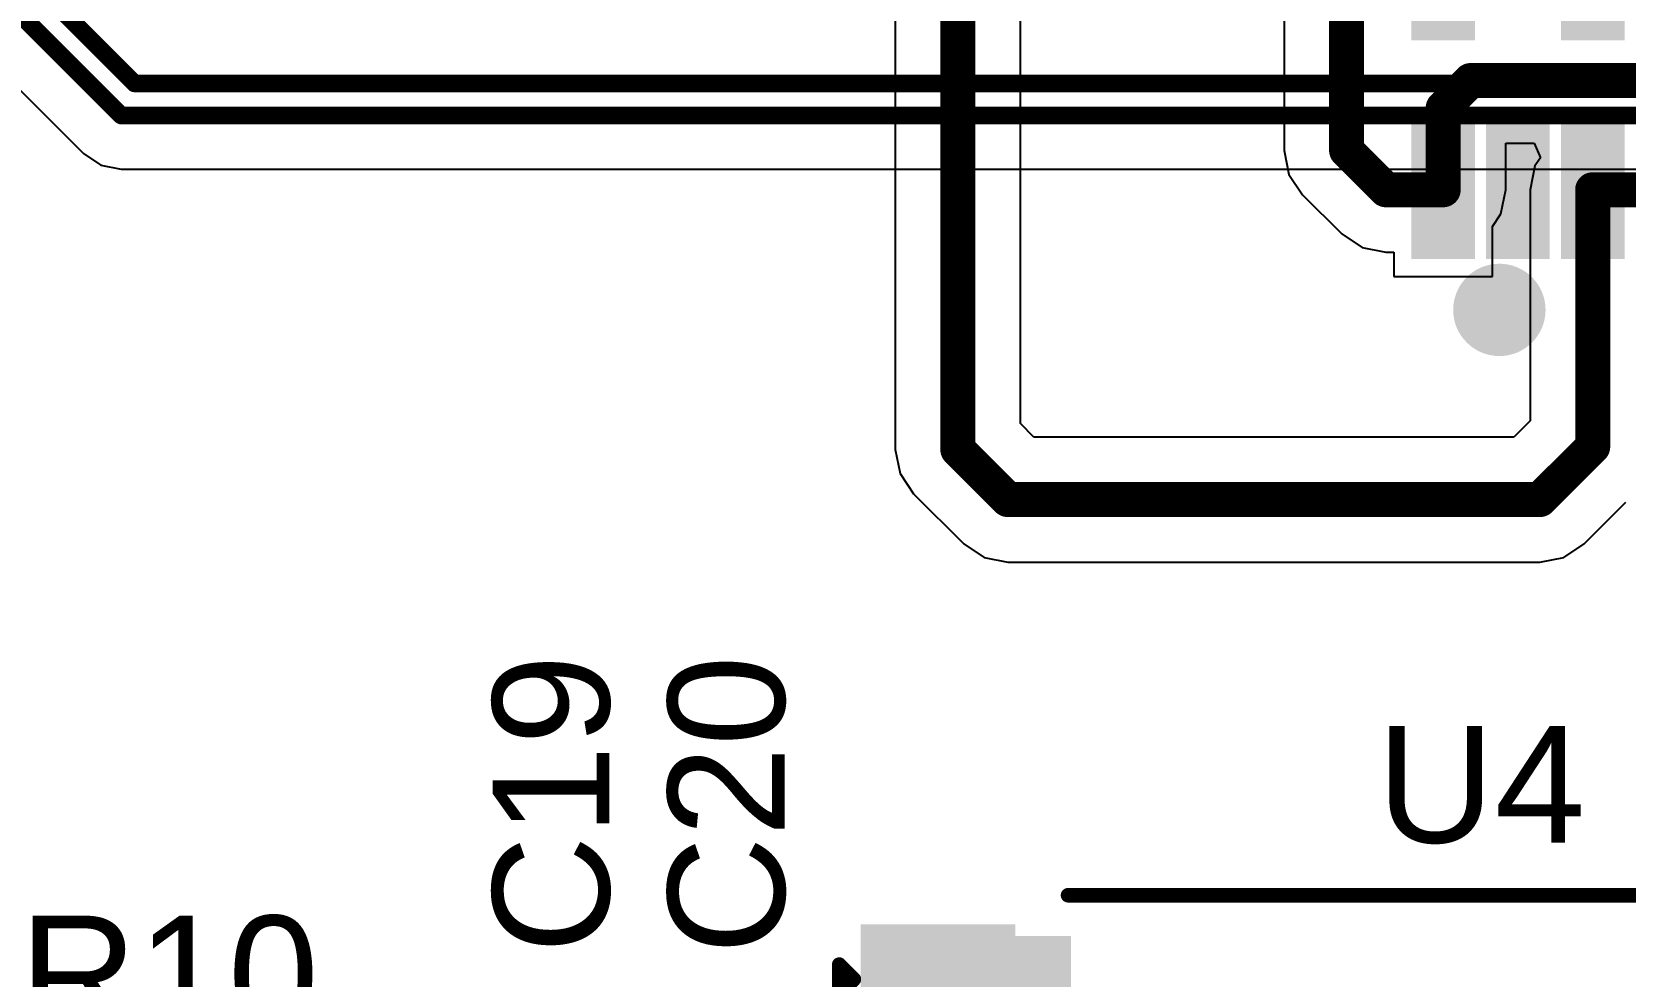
# Model space of a CAD drawing. Header units: millimetres. Extents: x 0 to 172, y 0 to 138.
# Drawn here: x 127.36 to 141.22, y 44.48 to 52.7 of the extents above; entities that cross this region are included whole.
import ezdxf

# ---------------------------------------------------------------- set-up
doc = ezdxf.new("R2010")
doc.units = ezdxf.units.MM
for name, color, linetype in [('BottomLayer', 5, 'Continuous'), ('BottomPaste', 16, 'Continuous'), ('BottomSolder', 6, 'Continuous'), ('TopLayer', 1, 'Continuous'), ('TopOverlay', 2, 'Continuous'), ('TopPaste', 8, 'Continuous'), ('TopSolder', 216, 'Continuous'), ('ViaHoleLayer', 16, 'Continuous')]:
    doc.layers.add(name, color=color, linetype=linetype)
doc.styles.add('Arial', font='', dxfattribs={"height": 0.2})
doc.styles.get('Arial').set_extended_font_data('Arial')

# ---------------------------------------------------------------- blocks, each defined once
blk = doc.blocks.new('20_SOIC_30')
at = {"layer": 'TopLayer'}
for points in [[(-5.334, 6.095999999999999), (-4.191, 6.095999999999999), (-4.191, 5.334), (-5.334, 5.334)], [(4.191, 6.095999999999999), (5.334, 6.095999999999999), (5.334, 5.334), (4.191, 5.334)], [(-5.334, 4.826), (-4.191, 4.826), (-4.191, 4.064), (-5.334, 4.064)], [(4.191, 4.826), (5.334, 4.826), (5.334, 4.064), (4.191, 4.064)], [(-5.334, 3.556), (-4.191, 3.556), (-4.191, 2.794), (-5.334, 2.794)], [(4.191, 3.556), (5.334, 3.556), (5.334, 2.794), (4.191, 2.794)], [(-5.334, 2.286), (-4.191, 2.286), (-4.191, 1.524), (-5.334, 1.524)], [(4.191, 2.286), (5.334, 2.286), (5.334, 1.524), (4.191, 1.524)], [(-5.334, 1.016), (-4.191, 1.016), (-4.191, 0.254), (-5.334, 0.254)], [(4.191, 1.016), (5.334, 1.016), (5.334, 0.254), (4.191, 0.254)], [(-5.334, -0.254), (-4.191, -0.254), (-4.191, -1.016), (-5.334, -1.016)], [(4.191, -0.254), (5.334, -0.254), (5.334, -1.016), (4.191, -1.016)], [(-5.334, -1.524), (-4.191, -1.524), (-4.191, -2.286), (-5.334, -2.286)], [(4.191, -1.524), (5.334, -1.524), (5.334, -2.286), (4.191, -2.286)], [(-5.334, -2.794), (-4.191, -2.794), (-4.191, -3.556), (-5.334, -3.556)], [(4.191, -2.794), (5.334, -2.794), (5.334, -3.556), (4.191, -3.556)], [(-5.334, -4.064), (-4.191, -4.064), (-4.191, -4.826), (-5.334, -4.826)], [(4.191, -4.064), (5.334, -4.064), (5.334, -4.826), (4.191, -4.826)], [(-5.334, -5.334), (-4.191, -5.334), (-4.191, -6.095999999999999), (-5.334, -6.095999999999999)], [(4.191, -5.334), (5.334, -5.334), (5.334, -6.095999999999999), (4.191, -6.095999999999999)]]:
    blk.add_hatch(color=1, dxfattribs=at).paths.add_polyline_path(points)
at = {"layer": 'TopOverlay'}
blk.add_hatch(color=2, dxfattribs=at).paths.add_polyline_path([(-4.08941016, 5.3594), (-3.60681016, 5.3594), (-3.60681016, 6.095999999999999), (-4.08941016, 6.095999999999999)])
at = {"layer": 'TopPaste'}
for points in [[(-5.334, 6.095999999999999), (-4.191, 6.095999999999999), (-4.191, 5.334), (-5.334, 5.334)], [(4.191, 6.095999999999999), (5.334, 6.095999999999999), (5.334, 5.334), (4.191, 5.334)], [(-5.334, 4.826), (-4.191, 4.826), (-4.191, 4.064), (-5.334, 4.064)], [(4.191, 4.826), (5.334, 4.826), (5.334, 4.064), (4.191, 4.064)], [(-5.334, 3.556), (-4.191, 3.556), (-4.191, 2.794), (-5.334, 2.794)], [(4.191, 3.556), (5.334, 3.556), (5.334, 2.794), (4.191, 2.794)], [(-5.334, 2.286), (-4.191, 2.286), (-4.191, 1.524), (-5.334, 1.524)], [(4.191, 2.286), (5.334, 2.286), (5.334, 1.524), (4.191, 1.524)], [(-5.334, 1.016), (-4.191, 1.016), (-4.191, 0.254), (-5.334, 0.254)], [(4.191, 1.016), (5.334, 1.016), (5.334, 0.254), (4.191, 0.254)], [(-5.334, -0.254), (-4.191, -0.254), (-4.191, -1.016), (-5.334, -1.016)], [(4.191, -0.254), (5.334, -0.254), (5.334, -1.016), (4.191, -1.016)], [(-5.334, -1.524), (-4.191, -1.524), (-4.191, -2.286), (-5.334, -2.286)], [(4.191, -1.524), (5.334, -1.524), (5.334, -2.286), (4.191, -2.286)], [(-5.334, -2.794), (-4.191, -2.794), (-4.191, -3.556), (-5.334, -3.556)], [(4.191, -2.794), (5.334, -2.794), (5.334, -3.556), (4.191, -3.556)], [(-5.334, -4.064), (-4.191, -4.064), (-4.191, -4.826), (-5.334, -4.826)], [(4.191, -4.064), (5.334, -4.064), (5.334, -4.826), (4.191, -4.826)], [(-5.334, -5.334), (-4.191, -5.334), (-4.191, -6.095999999999999), (-5.334, -6.095999999999999)], [(4.191, -5.334), (5.334, -5.334), (5.334, -6.095999999999999), (4.191, -6.095999999999999)]]:
    blk.add_hatch(color=8, dxfattribs=at).paths.add_polyline_path(points)
at = {"layer": 'TopSolder'}
for points in [[(-5.4356, 6.1976), (-4.089399999999999, 6.1976), (-4.089399999999999, 5.232399999999999), (-5.4356, 5.232399999999999)], [(4.089399999999999, 6.1976), (5.4356, 6.1976), (5.4356, 5.232399999999999), (4.089399999999999, 5.232399999999999)], [(-5.4356, 4.9276), (-4.089399999999999, 4.9276), (-4.089399999999999, 3.9624), (-5.4356, 3.9624)], [(4.089399999999999, 4.9276), (5.4356, 4.9276), (5.4356, 3.9624), (4.089399999999999, 3.9624)], [(-5.4356, 3.6576), (-4.089399999999999, 3.6576), (-4.089399999999999, 2.6924), (-5.4356, 2.6924)], [(4.089399999999999, 3.6576), (5.4356, 3.6576), (5.4356, 2.6924), (4.089399999999999, 2.6924)], [(-5.4356, 2.3876), (-4.089399999999999, 2.3876), (-4.089399999999999, 1.4224), (-5.4356, 1.4224)], [(4.089399999999999, 2.3876), (5.4356, 2.3876), (5.4356, 1.4224), (4.089399999999999, 1.4224)], [(-5.4356, 1.1176), (-4.089399999999999, 1.1176), (-4.089399999999999, 0.1524), (-5.4356, 0.1524)], [(4.089399999999999, 1.1176), (5.4356, 1.1176), (5.4356, 0.1524), (4.089399999999999, 0.1524)], [(-5.4356, -0.1524), (-4.089399999999999, -0.1524), (-4.089399999999999, -1.1176), (-5.4356, -1.1176)], [(4.089399999999999, -0.1524), (5.4356, -0.1524), (5.4356, -1.1176), (4.089399999999999, -1.1176)], [(-5.4356, -1.4224), (-4.089399999999999, -1.4224), (-4.089399999999999, -2.3876), (-5.4356, -2.3876)], [(4.089399999999999, -1.4224), (5.4356, -1.4224), (5.4356, -2.3876), (4.089399999999999, -2.3876)], [(-5.4356, -2.6924), (-4.089399999999999, -2.6924), (-4.089399999999999, -3.6576), (-5.4356, -3.6576)], [(4.089399999999999, -2.6924), (5.4356, -2.6924), (5.4356, -3.6576), (4.089399999999999, -3.6576)], [(-5.4356, -3.9624), (-4.089399999999999, -3.9624), (-4.089399999999999, -4.9276), (-5.4356, -4.9276)], [(4.089399999999999, -3.9624), (5.4356, -3.9624), (5.4356, -4.9276), (4.089399999999999, -4.9276)], [(-5.4356, -5.232399999999999), (-4.089399999999999, -5.232399999999999), (-4.089399999999999, -6.1976), (-5.4356, -6.1976)], [(4.089399999999999, -5.232399999999999), (5.4356, -5.232399999999999), (5.4356, -6.1976), (4.089399999999999, -6.1976)]]:
    blk.add_hatch(color=216, dxfattribs=at).paths.add_polyline_path(points)
at = {"layer": 'TopOverlay', "const_width": 0.127}
for points in [[(-3.6322, 6.4516), (3.7338, 6.4516)], [(-5.62170072, 5.594398259999999), (-5.62170072, 5.84839826)], [(-5.62170072, 5.84839826), (-5.49470072, 5.72139826)], [(-5.62170072, 5.594398259999999), (-5.49470072, 5.72139826)], [(-3.6322, -6.4516), (3.7338, -6.4516)]]:
    blk.add_lwpolyline(points, dxfattribs=at)
at = {"layer": 'TopOverlay', "const_width": 0.0635}
for points in [[(-3.663949999999999, 6.4516, 1), (-3.600449999999999, 6.4516, 1)], [(3.702049999999999, 6.4516, 1), (3.76555, 6.4516, 1)], [(-5.653450719999999, 5.84839826, 1), (-5.589950719999999, 5.84839826, 1)], [(-5.653450719999999, 5.84839826, 1), (-5.589950719999999, 5.84839826, 1)], [(-5.52645072, 5.72139826, 1), (-5.46295072, 5.72139826, 1)], [(-5.52645072, 5.72139826, 1), (-5.46295072, 5.72139826, 1)], [(-5.653450719999999, 5.594398259999999, 1), (-5.589950719999999, 5.594398259999999, 1)], [(-5.653450719999999, 5.594398259999999, 1), (-5.589950719999999, 5.594398259999999, 1)], [(-3.663949999999999, -6.4516, 1), (-3.600449999999999, -6.4516, 1)], [(3.702049999999999, -6.4516, 1), (3.76555, -6.4516, 1)]]:
    blk.add_lwpolyline(points, format="xyb", close=True, dxfattribs=at)
blk = doc.blocks.new('SOT_323_5_B_299')
at = {"layer": 'BottomLayer'}
for points in [[(-1.45000091, 0.82499835), (-0.45000037, 0.82499835), (-0.45000037, 0.4749990499999999), (-1.45000091, 0.4749990499999999)], [(0.45000037, 0.82499835), (1.45000091, 0.82499835), (1.45000091, 0.4749990499999999), (0.45000037, 0.4749990499999999)], [(-1.45000091, 0.17499965), (-0.45000037, 0.17499965), (-0.45000037, -0.17499965), (-1.45000091, -0.17499965)], [(-1.45000091, -0.47500159), (-0.45000037, -0.47500159), (-0.45000037, -0.8250008899999999), (-1.45000091, -0.8250008899999999)], [(0.45000037, -0.47500159), (1.45000091, -0.47500159), (1.45000091, -0.8250008899999999), (0.45000037, -0.8250008899999999)]]:
    blk.add_hatch(color=5, dxfattribs=at).paths.add_polyline_path(points)
at = {"layer": 'BottomPaste'}
for points in [[(-1.45000091, 0.82499835), (-0.45000037, 0.82499835), (-0.45000037, 0.4749990499999999), (-1.45000091, 0.4749990499999999)], [(0.45000037, 0.82499835), (1.45000091, 0.82499835), (1.45000091, 0.4749990499999999), (0.45000037, 0.4749990499999999)], [(-1.45000091, 0.17499965), (-0.45000037, 0.17499965), (-0.45000037, -0.17499965), (-1.45000091, -0.17499965)], [(-1.45000091, -0.47500159), (-0.45000037, -0.47500159), (-0.45000037, -0.8250008899999999), (-1.45000091, -0.8250008899999999)], [(0.45000037, -0.47500159), (1.45000091, -0.47500159), (1.45000091, -0.8250008899999999), (0.45000037, -0.8250008899999999)]]:
    blk.add_hatch(color=16, dxfattribs=at).paths.add_polyline_path(points)
at = {"layer": 'BottomSolder'}
for points in [[(-1.55160091, 0.9265983499999999), (-0.34840037, 0.9265983499999999), (-0.34840037, 0.37339905), (-1.55160091, 0.37339905)], [(0.34840037, 0.9265983499999999), (1.55160091, 0.9265983499999999), (1.55160091, 0.37339905), (0.34840037, 0.37339905)], [(-1.55160091, 0.27659965), (-0.34840037, 0.27659965), (-0.34840037, -0.27659965), (-1.55160091, -0.27659965)], [(-1.55160091, -0.3734015899999999), (-0.34840037, -0.3734015899999999), (-0.34840037, -0.92660089), (-1.55160091, -0.92660089)], [(0.34840037, -0.3734015899999999), (1.55160091, -0.3734015899999999), (1.55160091, -0.92660089), (0.34840037, -0.92660089)]]:
    blk.add_hatch(color=6, dxfattribs=at).paths.add_polyline_path(points)

msp = doc.modelspace()

# ---------------------------------------------------------------- hatches: boundary and pattern name
at = {"layer": 'BottomLayer'}
h = msp.add_hatch(color=5, dxfattribs=at)
edge = h.paths.add_edge_path()
edge.add_arc((140.12274744, 50.27830432), 0.2999994, 0, 360)
at = {"layer": 'BottomSolder'}
h = msp.add_hatch(color=6, dxfattribs=at)
edge = h.paths.add_edge_path()
edge.add_arc((140.12274744, 50.27830432), 0.4015993999999999, 0, 360)
at = {"layer": 'TopLayer'}
h = msp.add_hatch(color=1, dxfattribs=at)
edge = h.paths.add_edge_path()
edge.add_arc((140.12274744, 50.27830432), 0.2999994, 0, 360)
at = {"layer": 'TopSolder'}
h = msp.add_hatch(color=216, dxfattribs=at)
edge = h.paths.add_edge_path()
edge.add_arc((140.12274744, 50.27830432), 0.4015993999999999, 0, 360)
at = {"layer": 'ViaHoleLayer'}
h = msp.add_hatch(color=16, dxfattribs=at)
edge = h.paths.add_edge_path()
edge.add_arc((140.12274744, 50.27830432), 0.1499997, 0, 360)

# ---------------------------------------------------------------- linework, layer by layer
at = {"layer": 'BottomLayer'}
for p, q in [((138.25072172, 59.53977424), (138.25072172, 51.665124)), ((135.958199, 49.28907592), (135.958199, 58.46555743999999)), ((134.87049988, 58.24028738), (134.87049988, 49.0638084)), ((140.1781423, 51.3232908), (140.1781423, 51.72935044)), ((140.1781423, 51.72935044), (140.42585834, 51.72935044)), ((140.42585834, 51.72935044), (140.4792085, 51.60235044)), ((138.25072172, 51.665124), (138.29211864, 51.45700148)), ((140.4792085, 51.60235044), (140.4317486, 51.53132187999999)), ((138.29211864, 51.45700148), (138.41001274, 51.28056546000001)), ((140.4317486, 51.53132187999999), (140.39035168, 51.32319936)), ((138.41001274, 51.28056546000001), (138.75193738, 50.93863828)), ((140.13674538, 51.11516827999999), (140.1781423, 51.3232908)), ((140.39035168, 51.32319936), (140.39035168, 49.3130713)), ((140.06319968, 51.00509992), (140.13674538, 51.11516827999999)), ((140.06319968, 50.56920036), (140.06319968, 51.00509992)), ((138.75193738, 50.93863828), (138.9283734, 50.82074672)), ((138.9283734, 50.82074672), (139.13649592, 50.7793498)), ((139.13649592, 50.7793498), (139.20520292, 50.7793498)), ((139.20520292, 50.7793498), (139.20520292, 50.56920036)), ((139.20520292, 50.56920036), (140.06319968, 50.56920036)), ((136.0751279, 49.17214955999999), (135.958199, 49.28907592)), ((140.39035168, 49.3130713), (140.24943248, 49.17214955999999)), ((134.87049988, 49.0638084), (134.9118968, 48.85568588)), ((140.24943248, 49.17214955999999), (136.0751279, 49.17214955999999)), ((134.9118968, 48.85568588), (135.0297909, 48.67924986)), ((135.0297909, 48.67924986), (135.46529676, 48.24374146)), ((140.85925854, 48.24374146), (141.22151588, 48.60599626)), ((135.46529676, 48.24374146), (135.64173532, 48.12584735999999)), ((140.68282252, 48.12584735999999), (140.85925854, 48.24374146)), ((135.64173532, 48.12584735999999), (135.84985784, 48.08445044)), ((135.84985784, 48.08445044), (140.4747, 48.08445044)), ((140.4747, 48.08445044), (140.68282252, 48.12584735999999))]:
    msp.add_line(p, q, dxfattribs=at)
at = {"layer": 'BottomLayer', "const_width": 0.3048}
for points in [[(138.79457128, 51.665124), (138.79457128, 59.53977424)], [(135.41434944, 49.0638084), (135.41434944, 58.46555743999999)], [(139.63429274, 52.0350877), (139.87240504, 52.2732)], [(139.87240504, 52.2732), (144.03551584, 52.2732)], [(139.63429274, 51.3232908), (139.63429274, 52.0350877)], [(138.79457128, 51.665124), (139.13649592, 51.32319936)], [(139.13649592, 51.32319936), (139.6342013, 51.32319936)], [(139.6342013, 51.32319936), (139.63429274, 51.3232908)], [(140.93420124, 49.08780124), (140.93420124, 51.32319936)], [(140.93420124, 51.32319936), (141.49411376, 51.32319936)], [(135.41434944, 49.0638084), (135.84985784, 48.6283)], [(140.4747, 48.6283), (140.93420124, 49.08780124)], [(135.84985784, 48.6283), (140.4747, 48.6283)]]:
    msp.add_lwpolyline(points, dxfattribs=at)
at = {"layer": 'BottomLayer', "const_width": 0.1524}
for points in [[(139.79620504, 52.2732, 1), (139.94860504, 52.2732, 1)], [(139.79620504, 52.2732, 1), (139.94860504, 52.2732, 1)], [(139.55809274, 52.0350877, 1), (139.71049274, 52.0350877, 1)], [(139.55809274, 52.0350877, 1), (139.71049274, 52.0350877, 1)], [(138.71837128, 51.665124, 1), (138.87077128, 51.665124, 1)], [(138.71837128, 51.665124, 1), (138.87077128, 51.665124, 1)], [(139.06029592, 51.32319936, 1), (139.21269592, 51.32319936, 1)], [(139.06029592, 51.32319936, 1), (139.21269592, 51.32319936, 1)], [(139.5580013, 51.32319936, 1), (139.7104013, 51.32319936, 1)], [(139.5580013, 51.32319936, 1), (139.7104013, 51.32319936, 1)], [(139.55809274, 51.3232908, 1), (139.71049274, 51.3232908, 1)], [(139.55809274, 51.3232908, 1), (139.71049274, 51.3232908, 1)], [(140.85800124, 51.32319936, 1), (141.01040124, 51.32319936, 1)], [(140.85800124, 51.32319936, 1), (141.01040124, 51.32319936, 1)], [(135.33814944, 49.0638084, 1), (135.49054944, 49.0638084, 1)], [(135.33814944, 49.0638084, 1), (135.49054944, 49.0638084, 1)], [(140.85800124, 49.08780124, 1), (141.01040124, 49.08780124, 1)], [(140.85800124, 49.08780124, 1), (141.01040124, 49.08780124, 1)], [(135.77365784, 48.6283, 1), (135.92605784, 48.6283, 1)], [(135.77365784, 48.6283, 1), (135.92605784, 48.6283, 1)], [(140.3985, 48.6283, 1), (140.5509, 48.6283, 1)], [(140.3985, 48.6283, 1), (140.5509, 48.6283, 1)]]:
    msp.add_lwpolyline(points, format="xyb", close=True, dxfattribs=at)
at = {"layer": 'TopLayer'}
for p, q in [((126.38596008, 53.06363784), (127.8108188, 51.63877658)), ((127.8108188, 51.63877658), (127.9620504, 51.53772776)), ((127.9620504, 51.53772776), (128.14043968, 51.50224396)), ((128.14043968, 51.50224396), (145.28147728, 51.50224396))]:
    msp.add_line(p, q, dxfattribs=at)
at = {"layer": 'TopLayer', "const_width": 0.1524}
for points in [[(126.99498096, 53.50898873999999), (128.2561697, 52.2478)], [(126.71558096, 53.39325872), (128.14043968, 51.9684)], [(128.2561697, 52.2478), (142.96021446, 52.2478)], [(128.14043968, 51.9684), (145.28147728, 51.9684)]]:
    msp.add_lwpolyline(points, dxfattribs=at)
at = {"layer": 'TopLayer', "const_width": 0.0762}
for points in [[(128.2180697, 52.2478, 1), (128.2942697, 52.2478, 1)], [(128.2180697, 52.2478, 1), (128.2942697, 52.2478, 1)], [(128.10233968, 51.9684, 1), (128.17853968, 51.9684, 1)], [(128.10233968, 51.9684, 1), (128.17853968, 51.9684, 1)]]:
    msp.add_lwpolyline(points, format="xyb", close=True, dxfattribs=at)

# ---------------------------------------------------------------- block references
at = {"rotation": 90}
msp.add_blockref('SOT_323_5_B_299', (140.2842, 52.2732), dxfattribs=at)
msp.add_blockref('20_SOIC_30', (140.0048, 38.73499999999999))

# ---------------------------------------------------------------- texts
at = {"layer": 'TopOverlay', "style": 'Arial'}
for s, p in [('C19', (132.3846349, 44.67901148)), ('C20', (133.9086349, 44.67057106))]:
    msp.add_text(s, height=1.016, rotation=90, dxfattribs=at).set_placement(p)
for s, p in [('U4', (139.0568085, 45.6439651)), ('R10', (127.25441148, 43.9929651))]:
    msp.add_text(s, height=1.016, dxfattribs=at).set_placement(p)

doc.saveas('drawing.dxf')
